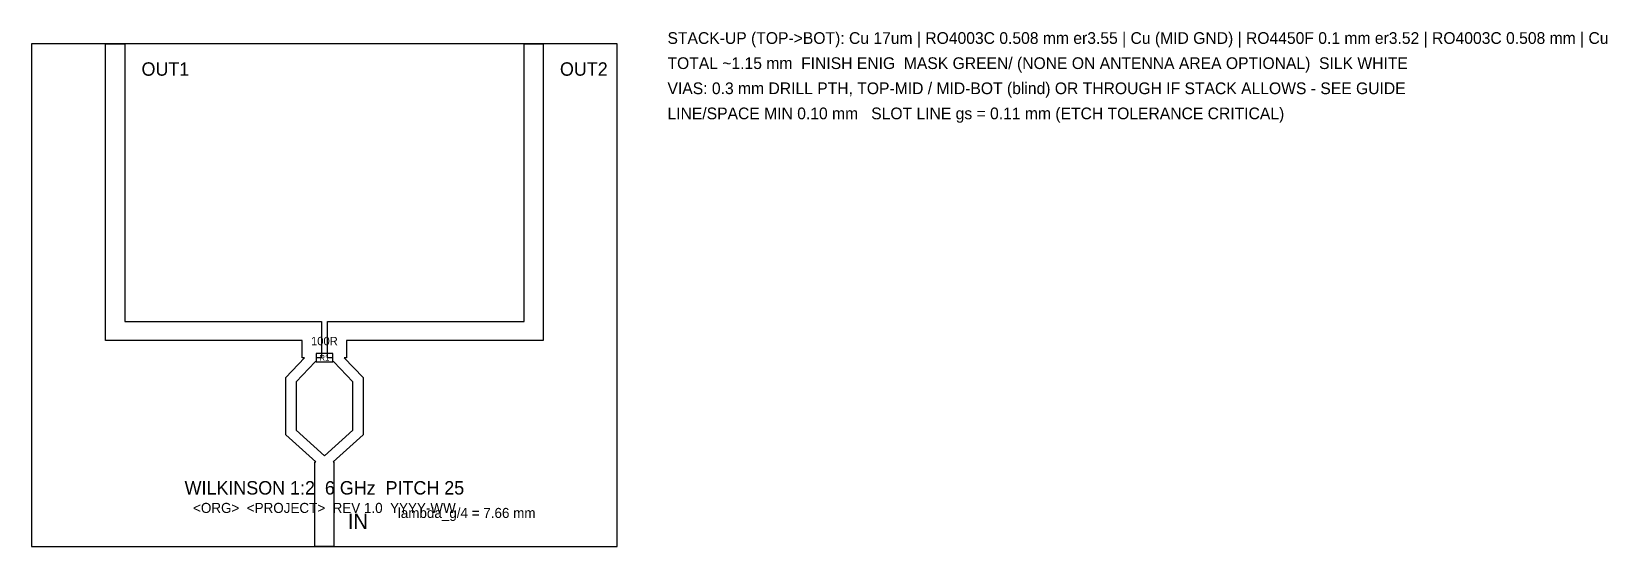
# Model space of a CAD drawing. Header units: millimetres. Extents: x -17.5 to 76.7, y 0 to 30.7.
import ezdxf
from ezdxf.enums import TextEntityAlignment as Align

# ---------------------------------------------------------------- set-up
doc = ezdxf.new("R2010")
doc.units = ezdxf.units.MM
for name, color, linetype in [('ASSY_TOP', 4, 'Continuous'), ('BOT', 5, 'Continuous'), ('FAB', 9, 'Continuous'), ('OUTLINE', 7, 'Continuous'), ('SILK_TOP', 7, 'Continuous'), ('TOP', 1, 'Continuous')]:
    doc.layers.add(name, color=color, linetype=linetype)

msp = doc.modelspace()

# ---------------------------------------------------------------- linework, layer by layer
at = {"layer": 'ASSY_TOP'}
msp.add_lwpolyline([(-0.5, 11.011), (0.5, 11.011), (0.5, 11.511), (-0.5, 11.511)], close=True, dxfattribs=at)
at = {"layer": 'BOT'}
msp.add_lwpolyline([(17.5, 0), (17.5, 30), (-17.5, 30), (-17.5, 0)], close=True, dxfattribs=at)
at = {"layer": 'OUTLINE'}
msp.add_lwpolyline([(17.5, 0), (17.5, 30), (-17.5, 30), (-17.5, 0)], close=True, dxfattribs=at)
at = {"layer": 'TOP'}
msp.add_lwpolyline([(0.573, 0), (-0.573, 0), (-0.573, 5.05), (-0.519, 5.05), (-2.31, 6.662), (-2.31, 10.086), (-1.18, 11.261), (-1.323, 11.261), (-1.323, 12.289), (-13.073, 12.289), (-13.073, 30), (-11.927, 30), (-11.927, 13.434), (-0.177, 13.434), (-0.177, 11.261), (-0.5, 11.261), (-0.5, 11.011), (-0.56, 11.011), (-1.69, 9.836), (-1.69, 6.938), (0, 5.417), (1.69, 6.938), (1.69, 9.836), (0.56, 11.011), (0.5, 11.011), (0.5, 11.261), (0.177, 11.261), (0.177, 13.434), (11.927, 13.434), (11.927, 30), (13.073, 30), (13.073, 12.289), (1.323, 12.289), (1.323, 11.261), (1.18, 11.261), (2.31, 10.086), (2.31, 6.662), (0.519, 5.05), (0.573, 5.05)], close=True, dxfattribs=at)

# ---------------------------------------------------------------- texts
at = {"layer": 'ASSY_TOP'}
msp.add_text('R1', height=0.35, dxfattribs=at).set_placement((0, 11.261), align=Align.MIDDLE_CENTER)
at = {"layer": 'FAB'}
for s, p in [('STACK-UP (TOP->BOT): Cu 17um | RO4003C 0.508 mm er3.55 | Cu (MID GND) | RO4450F 0.1 mm er3.52 | RO4003C 0.508 mm | Cu', (20.5, 30)), ('TOTAL ~1.15 mm  FINISH ENIG  MASK GREEN/ (NONE ON ANTENNA AREA OPTIONAL)  SILK WHITE', (20.5, 28.5)), ('VIAS: 0.3 mm DRILL PTH, TOP-MID / MID-BOT (blind) OR THROUGH IF STACK ALLOWS - SEE GUIDE', (20.5, 27)), ('LINE/SPACE MIN 0.10 mm   SLOT LINE gs = 0.11 mm (ETCH TOLERANCE CRITICAL)', (20.5, 25.5))]:
    msp.add_text(s, height=0.7, dxfattribs=at).set_placement(p)
at = {"layer": 'SILK_TOP'}
for s, height, p in [('OUT1', 0.8, (-9.5, 28.5)), ('OUT2', 0.8, (15.5, 28.5)), ('100R', 0.5, (0, 12.261)), ('WILKINSON 1:2  6 GHz  PITCH 25', 0.8, (0, 3.5)), ('<ORG>  <PROJECT>  REV 1.0  YYYY-WW', 0.6, (0, 2.3)), ('IN', 0.9, (2, 1.5)), ('lambda_g/4 = 7.66 mm', 0.6, (8.5, 2))]:
    msp.add_text(s, height=height, dxfattribs=at).set_placement(p, align=Align.MIDDLE_CENTER)

doc.saveas('drawing.dxf')
